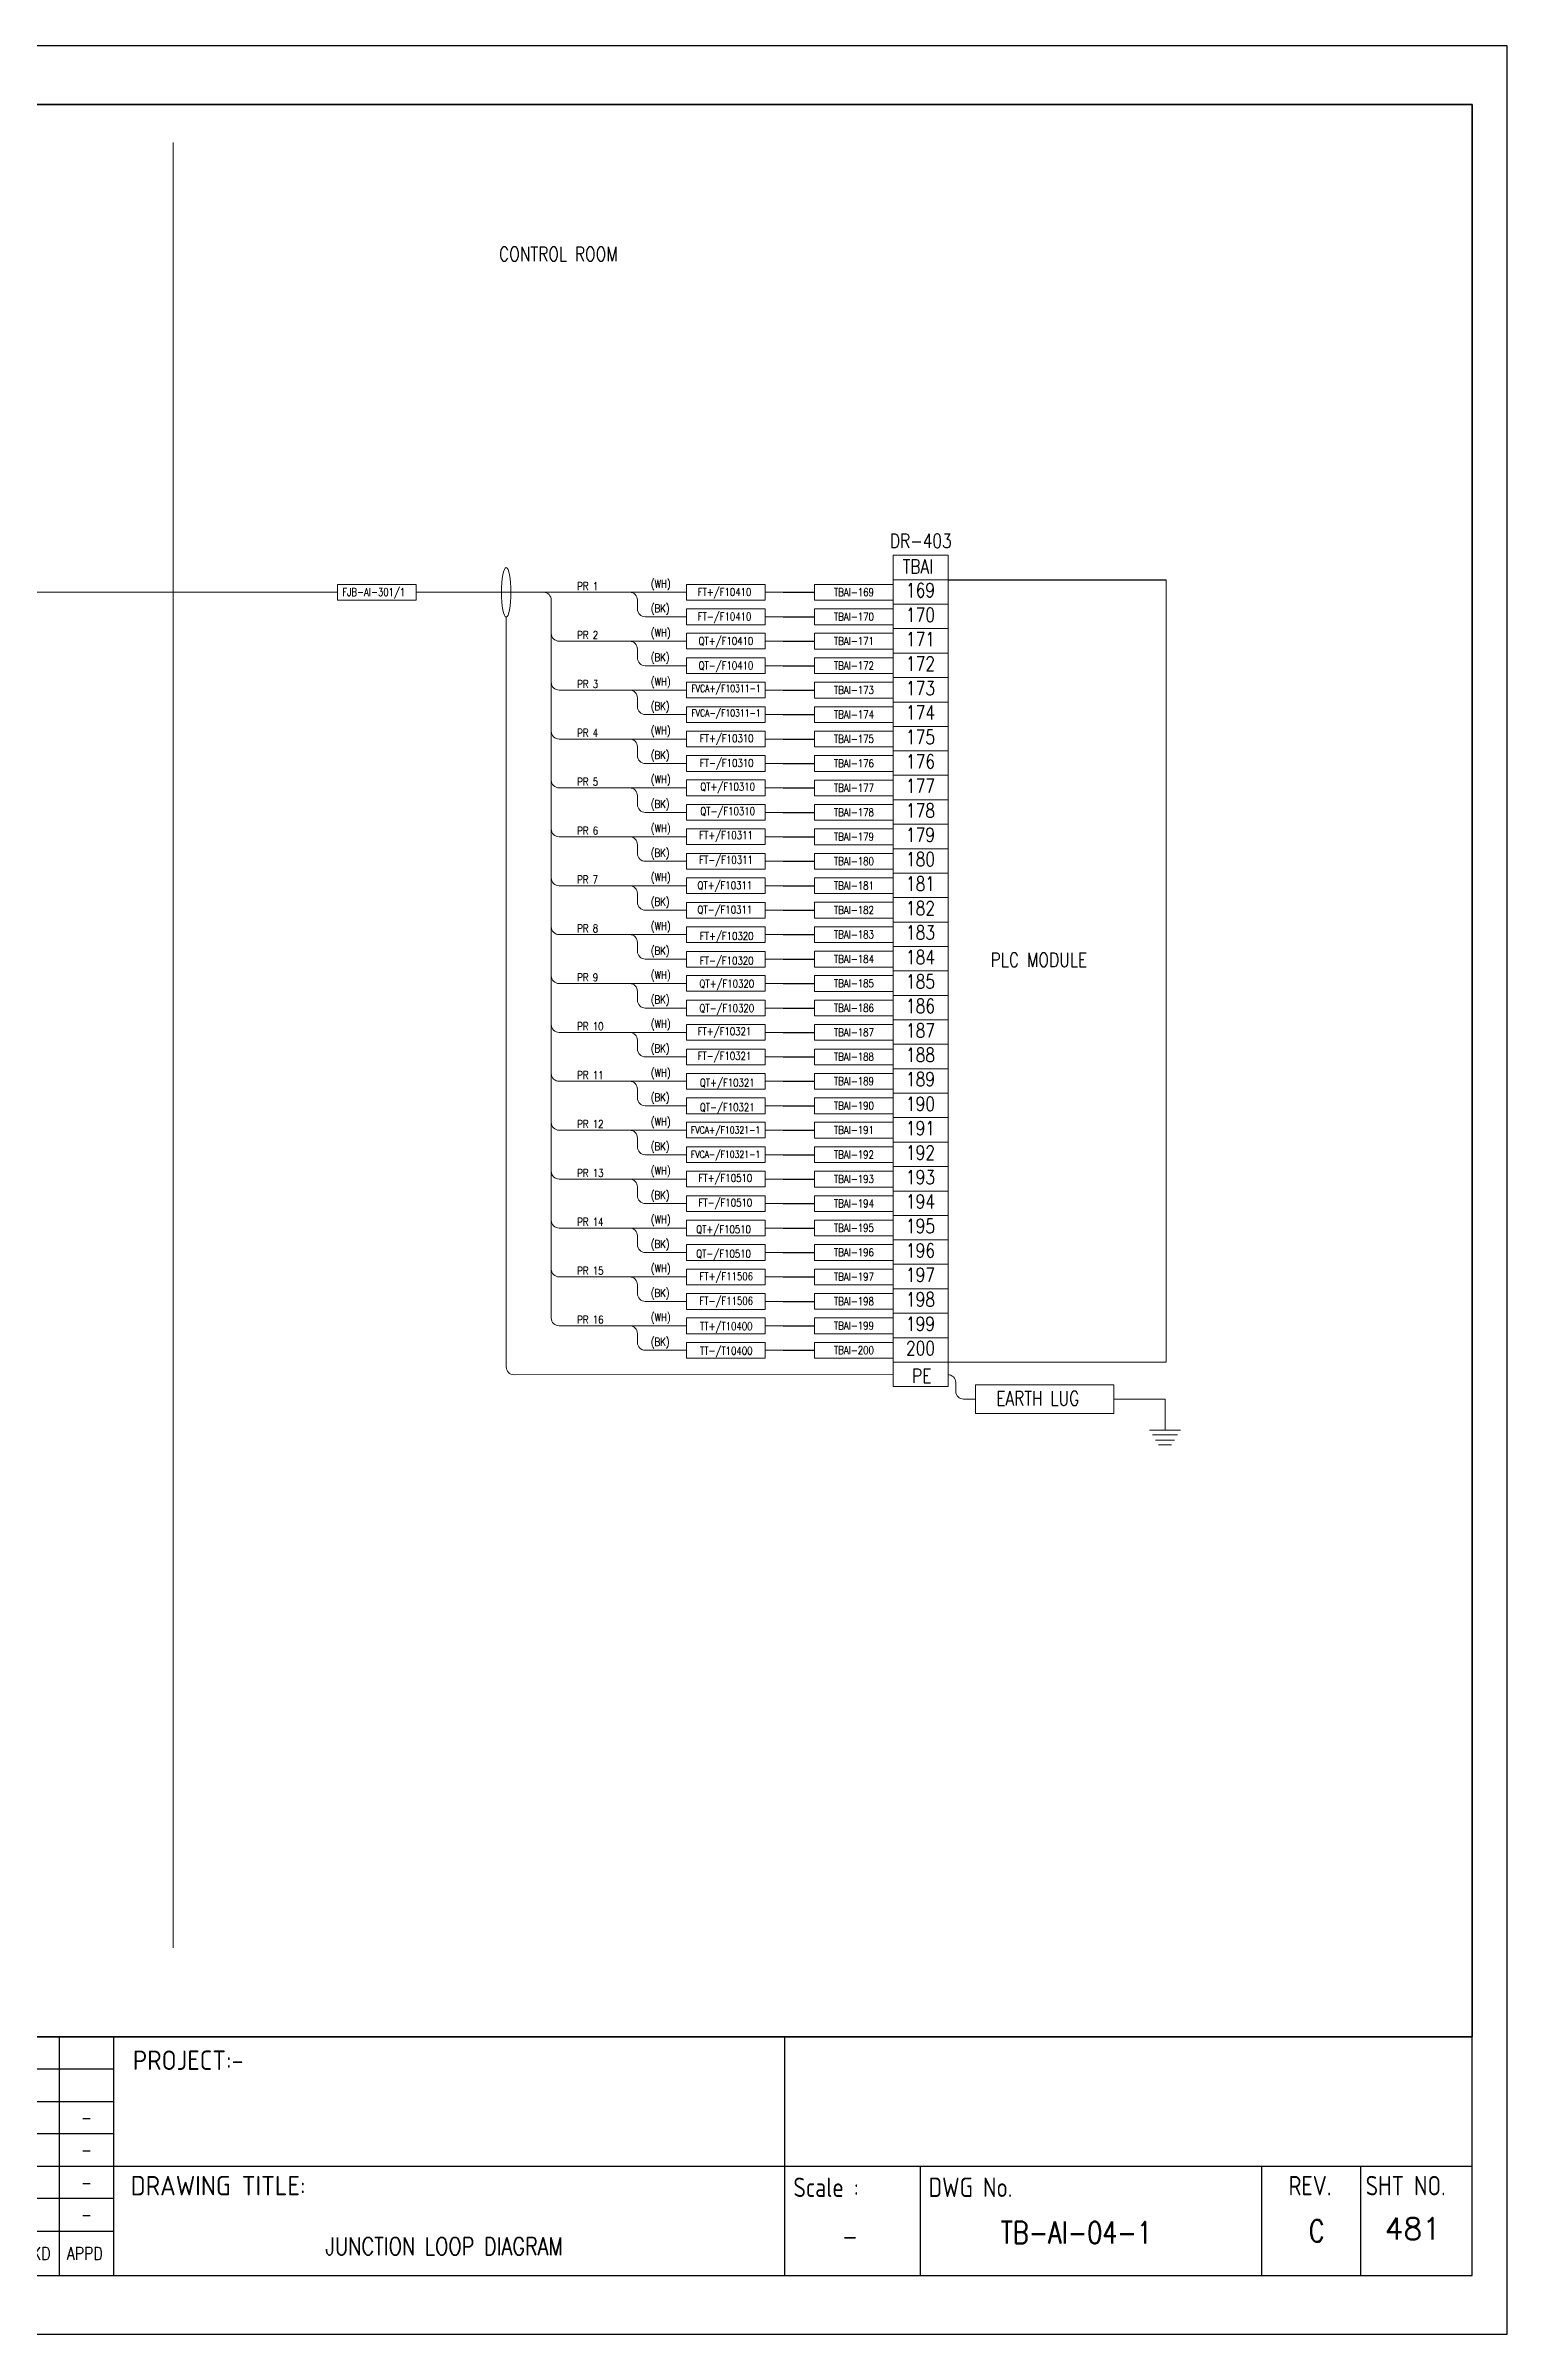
# Model space of a CAD drawing. Header units: millimetres. Extents: x -14942 to 24072, y -50285 to 2207.
# Drawn here: x 745.6 to 932.4, y -7411.4 to -7118.9 of the extents above; entities that cross this region are included whole.
import ezdxf
from ezdxf.enums import TextEntityAlignment as Align

# ---------------------------------------------------------------- set-up
doc = ezdxf.new("R2010")
doc.units = ezdxf.units.MM
doc.header["$MEASUREMENT"] = 0
doc.layers.get('0').update_dxf_attribs({"linetype": 'CONTINUOUS'})
for name, color, linetype in [('BEAM', 3, 'CONTINUOUS'), ('INSTRUMENT', 1, 'CONTINUOUS'), ('TEXT', 2, 'CONTINUOUS')]:
    doc.layers.add(name, color=color, linetype=linetype)
doc.styles.add('52049_PAPER A4$0$ISO Proportional', font='isocp.shx')
doc.styles.add('52049_PAPER A4$0$ROMANS', font='isocp.shx')
doc.styles.add('52049_PAPER A4$0$Romans-title', font='romans.shx')
doc.styles.add('ROMANS', font='romans')

# ---------------------------------------------------------------- blocks, each defined once
blk = doc.blocks.new('FJB')
at = {"color": 3}
for p, q in [((-415.5, 38.01), (-4.5, 38.01)), ((-185.05, 7.5), (-185.05, 38.01)), ((-178.16, 38.01), (-178.16, 7.5)), ((-92.38, 38.01), (-92.38, 7.5)), ((-178.16, 21.46), (-4.5, 21.46)), ((-75.06, 21.46), (-75.06, 7.5)), ((-31.4, 21.46), (-31.4, 7.5)), ((-18.75, 21.46), (-18.75, 7.5)), ((-265.75, 13.19), (-178.16, 13.19))]:
    blk.add_line(p, q, dxfattribs=at)
at = {"color": 7}
for p, q in [((-4.5, 38.01), (-96.38, 38.01)), ((-92.38, 38.01), (-92.38, 19.85))]:
    blk.add_line(p, q, dxfattribs=at)
at = {"color": 1}
for p, q in [((-178.16, 33.87), (-265.75, 33.87)), ((-265.75, 29.74), (-178.16, 29.74)), ((-178.16, 25.6), (-265.75, 25.6)), ((-265.75, 21.46), (-178.16, 21.46)), ((-178.16, 17.33), (-265.75, 17.33))]:
    blk.add_line(p, q, dxfattribs=at)
at = {"color": 7}
blk.add_lwpolyline([(0, 0), (0, 292.5), (-423, 292.5), (-423, 0)], close=True, dxfattribs=at)
blk.add_lwpolyline([(-415.5, 285), (-4.5, 285), (-4.5, 38.01), (-415.5, 38.01)], close=True)
at = {"color": 3}
blk.add_lwpolyline([(-4.5, 7.5), (-4.5, 285), (-415.5, 285), (-415.5, 7.5)], close=True, dxfattribs=at)
at = {"color": 2, "style": '52049_PAPER A4$0$ISO Proportional'}
for s, height, p in [('PROJECT:-', 2.482, (-168.61, 35.02)), ('DRAWING TITLE:', 2.4821, (-164.78, 18.99))]:
    blk.add_text(s, height=height, dxfattribs=at).set_placement(p, align=Align.MIDDLE_CENTER)
at = {"color": 2}
for s, height, style, width, p in [('-', 1.5, '52049_PAPER A4$0$Romans-title', 0.8, (-181.6, 27.67)), ('-', 1.5, '52049_PAPER A4$0$Romans-title', 0.8, (-181.6, 23.53)), ('-', 1.5, '52049_PAPER A4$0$Romans-title', 0.8, (-181.6, 19.39)), ('Scale :', 2.482, '52049_PAPER A4$0$ROMANS', 0.9, (-87.06, 18.78)), ('DWG No.', 2.482, '52049_PAPER A4$0$ROMANS', 0.9, (-68.61, 18.78)), ('REV.', 2.482, '52049_PAPER A4$0$ROMANS', 0.9, (-25.21, 18.99)), ('SHT NO.', 2.482, '52049_PAPER A4$0$ROMANS', 0.9, (-12.98, 18.99)), ('-', 1.5, '52049_PAPER A4$0$Romans-title', 0.8, (-181.6, 15.26)), ('-', 2.25, '52049_PAPER A4$0$Romans-title', 0.8, (-84, 12.48)), ('C', 2.8, '52049_PAPER A4$0$Romans-title', 0.8, (-24.36, 13.21))]:
    blk.add_text(s, height=height, dxfattribs=dict(at, style=style, width=width)).set_placement(p, align=Align.MIDDLE_CENTER)
at = {"color": 2, "style": '52049_PAPER A4$0$Romans-title', "width": 0.8}
for s, p in [('CHKD', (-191.03, 9.49)), ('APPD', (-184.14, 9.49))]:
    blk.add_text(s, height=1.655, dxfattribs=at).set_placement(p)
at = {"layer": 'TEXT', "style": 'ROMANS', "width": 0.8}
blk.add_text('JUNCTION LOOP DIAGRAM ', height=2.25, dxfattribs=at).set_placement((-135.27, 11.24), align=Align.MIDDLE_CENTER)

msp = doc.modelspace()

# ---------------------------------------------------------------- linework, layer by layer
at = {"layer": 'BEAM', "color": 7, "lineweight": 13, "ltscale": 0.3}
msp.add_line((761.85, -7362.02), (761.85, -7131.27), dxfattribs=at)
at = {"layer": 'INSTRUMENT', "color": 7, "lineweight": 13}
for p, q in [((853.91, -7184.03), (860.93, -7184.03)), ((853.91, -7187.15), (853.91, -7184.03)), ((860.93, -7187.15), (860.93, -7184.03)), ((706.33, -7188.74), (782.89, -7188.74)), ((827.5, -7188.76), (792.92, -7188.76)), ((827.5, -7188.76), (814.88, -7188.76)), ((839.86, -7188.76), (837.53, -7188.76)), ((853.91, -7187.15), (860.93, -7187.15)), ((853.91, -7187.15), (853.91, -7287.15)), ((860.93, -7187.15), (853.91, -7187.15)), ((860.93, -7187.15), (860.93, -7287.15)), ((804.44, -7191.92), (804.44, -7287.76)), ((810.21, -7189.76), (810.21, -7231.51)), ((821.22, -7190.89), (821.22, -7189.76)), ((827.5, -7191.89), (822.22, -7191.89)), ((839.86, -7191.89), (837.53, -7191.89)), ((860.93, -7190.28), (853.91, -7190.28)), ((827.5, -7195.01), (811.21, -7195.01)), ((839.86, -7195.01), (837.53, -7195.01)), ((853.91, -7193.4), (860.93, -7193.4)), ((860.93, -7193.4), (853.91, -7193.4)), ((821.22, -7197.14), (821.22, -7196.01)), ((827.5, -7198.14), (822.22, -7198.14)), ((839.86, -7198.14), (837.53, -7198.14)), ((860.93, -7196.53), (853.91, -7196.53)), ((827.5, -7201.26), (811.21, -7201.26)), ((839.86, -7201.26), (837.53, -7201.26)), ((853.91, -7199.65), (860.93, -7199.65)), ((860.93, -7199.65), (853.91, -7199.65)), ((821.22, -7203.39), (821.22, -7202.26)), ((860.93, -7202.78), (853.91, -7202.78)), ((827.5, -7204.39), (822.22, -7204.39)), ((839.86, -7204.39), (837.53, -7204.39)), ((860.93, -7205.9), (853.91, -7205.9)), ((853.91, -7205.9), (860.93, -7205.9)), ((827.5, -7207.51), (811.21, -7207.51)), ((821.22, -7209.64), (821.22, -7208.51)), ((839.86, -7207.51), (837.53, -7207.51)), ((860.93, -7209.03), (853.91, -7209.03)), ((827.5, -7210.64), (822.22, -7210.64)), ((839.86, -7210.64), (837.53, -7210.64)), ((853.91, -7212.15), (860.93, -7212.15)), ((860.93, -7212.15), (853.91, -7212.15)), ((827.5, -7213.76), (811.21, -7213.76)), ((821.22, -7215.89), (821.22, -7214.76)), ((839.86, -7213.76), (837.53, -7213.76)), ((860.93, -7215.28), (853.91, -7215.28)), ((827.5, -7216.89), (822.22, -7216.89)), ((839.86, -7216.89), (837.53, -7216.89)), ((860.93, -7218.4), (853.91, -7218.4)), ((853.91, -7218.4), (860.93, -7218.4)), ((827.5, -7220.01), (811.21, -7220.01)), ((821.22, -7222.14), (821.22, -7221.01)), ((839.86, -7220.01), (837.53, -7220.01)), ((860.93, -7221.53), (853.91, -7221.53)), ((827.5, -7223.14), (822.22, -7223.14)), ((839.86, -7223.14), (837.53, -7223.14)), ((860.93, -7224.65), (853.91, -7224.65)), ((853.91, -7224.65), (860.93, -7224.65)), ((827.5, -7226.26), (811.21, -7226.26)), ((821.22, -7228.39), (821.22, -7227.26)), ((839.86, -7226.26), (837.53, -7226.26)), ((827.5, -7229.39), (822.22, -7229.39)), ((839.86, -7229.39), (837.53, -7229.39)), ((860.93, -7227.78), (853.91, -7227.78)), ((810.21, -7231.51), (810.21, -7281.51)), ((827.5, -7232.51), (811.21, -7232.51)), ((821.22, -7234.64), (821.22, -7233.51)), ((839.86, -7232.51), (837.53, -7232.51)), ((853.91, -7230.9), (860.93, -7230.9)), ((860.93, -7230.9), (853.91, -7230.9)), ((827.5, -7235.64), (822.22, -7235.64)), ((839.86, -7235.64), (837.53, -7235.64)), ((853.91, -7234.03), (860.93, -7234.03)), ((860.93, -7234.03), (853.91, -7234.03)), ((827.5, -7238.76), (811.21, -7238.76)), ((839.86, -7238.76), (837.53, -7238.76)), ((853.91, -7237.15), (860.93, -7237.15)), ((860.93, -7237.15), (853.91, -7237.15)), ((821.22, -7240.89), (821.22, -7239.76)), ((827.5, -7241.89), (822.22, -7241.89)), ((839.86, -7241.89), (837.53, -7241.89)), ((860.93, -7240.28), (853.91, -7240.28)), ((827.5, -7245.01), (811.21, -7245.01)), ((839.86, -7245.01), (837.53, -7245.01)), ((853.91, -7243.4), (860.93, -7243.4)), ((860.93, -7243.4), (853.91, -7243.4)), ((821.22, -7247.14), (821.22, -7246.01)), ((827.5, -7248.14), (822.22, -7248.14)), ((839.86, -7248.14), (837.53, -7248.14)), ((860.93, -7246.53), (853.91, -7246.53)), ((853.91, -7249.65), (860.93, -7249.65)), ((860.93, -7249.65), (853.91, -7249.65)), ((827.5, -7251.26), (811.21, -7251.26)), ((821.22, -7253.39), (821.22, -7252.26)), ((839.86, -7251.26), (837.53, -7251.26)), ((860.93, -7252.78), (853.91, -7252.78)), ((827.5, -7254.39), (822.22, -7254.39)), ((839.86, -7254.39), (837.53, -7254.39)), ((860.93, -7255.9), (853.91, -7255.9)), ((853.91, -7255.9), (860.93, -7255.9)), ((827.5, -7257.51), (811.21, -7257.51)), ((821.22, -7259.64), (821.22, -7258.51)), ((839.86, -7257.51), (837.53, -7257.51)), ((860.93, -7259.03), (853.91, -7259.03)), ((827.5, -7260.64), (822.22, -7260.64)), ((839.86, -7260.64), (837.53, -7260.64)), ((853.91, -7262.15), (860.93, -7262.15)), ((860.93, -7262.15), (853.91, -7262.15)), ((827.5, -7263.76), (811.21, -7263.76)), ((821.22, -7265.89), (821.22, -7264.76)), ((839.86, -7263.76), (837.53, -7263.76)), ((860.93, -7265.28), (853.91, -7265.28)), ((827.5, -7266.89), (822.22, -7266.89)), ((839.86, -7266.89), (837.53, -7266.89)), ((860.93, -7268.4), (853.91, -7268.4)), ((853.91, -7268.4), (860.93, -7268.4)), ((827.5, -7270.01), (811.21, -7270.01)), ((821.22, -7272.14), (821.22, -7271.01)), ((839.86, -7270.01), (837.53, -7270.01)), ((860.93, -7271.53), (853.91, -7271.53)), ((827.5, -7273.14), (822.22, -7273.14)), ((839.86, -7273.14), (837.53, -7273.14)), ((827.5, -7276.26), (811.21, -7276.26)), ((821.22, -7278.39), (821.22, -7277.26)), ((839.86, -7276.26), (837.53, -7276.26)), ((860.93, -7274.65), (853.91, -7274.65)), ((853.91, -7274.65), (860.93, -7274.65)), ((827.5, -7279.39), (822.22, -7279.39)), ((839.86, -7279.39), (837.53, -7279.39)), ((860.93, -7277.78), (853.91, -7277.78)), ((827.5, -7282.51), (811.21, -7282.51)), ((839.86, -7282.51), (837.53, -7282.51)), ((853.91, -7280.9), (860.93, -7280.9)), ((860.93, -7280.9), (853.91, -7280.9)), ((821.22, -7284.64), (821.22, -7283.51)), ((827.5, -7285.64), (822.22, -7285.64)), ((839.86, -7285.64), (837.53, -7285.64)), ((853.91, -7284.03), (860.93, -7284.03)), ((860.93, -7284.03), (853.91, -7284.03)), ((853.91, -7288.72), (805.44, -7288.76)), ((853.91, -7287.15), (853.91, -7290.28)), ((853.91, -7287.15), (860.93, -7287.15)), ((860.93, -7287.15), (853.91, -7287.15)), ((853.91, -7287.15), (860.93, -7287.15)), ((860.93, -7287.15), (853.91, -7287.15)), ((860.93, -7287.15), (860.93, -7290.28)), ((860.93, -7290.28), (853.91, -7290.28)), ((861.91, -7290.88), (861.91, -7289.76)), ((862.91, -7291.88), (864.45, -7291.88)), ((864.45, -7290.06), (882.12, -7290.06)), ((864.45, -7293.7), (864.45, -7290.06)), ((882.12, -7290.06), (882.12, -7293.7)), ((882.12, -7291.88), (888.66, -7291.88)), ((888.66, -7291.88), (888.66, -7295.84)), ((882.12, -7293.7), (864.45, -7293.7)), ((886.68, -7295.84), (886.68, -7295.84)), ((886.68, -7295.84), (888.66, -7295.84)), ((887.06, -7296.45), (888.66, -7296.45)), ((887.46, -7297.12), (888.66, -7297.12)), ((887.84, -7297.72), (888.66, -7297.72)), ((888.66, -7295.84), (890.63, -7295.84)), ((888.66, -7295.84), (888.66, -7295.84)), ((888.66, -7296.45), (890.26, -7296.45)), ((888.66, -7297.12), (889.85, -7297.12)), ((888.66, -7297.72), (889.47, -7297.72))]:
    msp.add_line(p, q, dxfattribs=at)
at = {"layer": 'INSTRUMENT', "color": 7}
for p, q in [((839.86, -7188.76), (843.87, -7188.76)), ((860.93, -7187.15), (888.79, -7187.15)), ((839.86, -7191.89), (843.87, -7191.89)), ((839.86, -7195.01), (843.87, -7195.01)), ((839.86, -7198.14), (843.87, -7198.14)), ((839.86, -7201.26), (843.87, -7201.26)), ((839.86, -7204.39), (843.87, -7204.39)), ((839.86, -7207.51), (843.87, -7207.51)), ((839.86, -7210.64), (843.87, -7210.64)), ((839.86, -7213.76), (843.87, -7213.76)), ((839.86, -7216.89), (843.87, -7216.89)), ((839.86, -7220.01), (843.87, -7220.01)), ((839.86, -7223.14), (843.87, -7223.14)), ((839.86, -7226.26), (843.87, -7226.26)), ((839.86, -7229.39), (843.87, -7229.39)), ((839.86, -7232.51), (843.87, -7232.51)), ((839.86, -7235.64), (843.87, -7235.64)), ((839.86, -7238.76), (843.87, -7238.76)), ((839.86, -7241.89), (843.87, -7241.89)), ((839.86, -7245.01), (843.87, -7245.01)), ((839.86, -7248.14), (843.87, -7248.14)), ((839.86, -7251.26), (843.87, -7251.26)), ((839.86, -7254.39), (843.87, -7254.39)), ((839.86, -7257.51), (843.87, -7257.51)), ((839.86, -7260.64), (843.87, -7260.64)), ((839.86, -7263.76), (843.87, -7263.76)), ((839.86, -7266.89), (843.87, -7266.89)), ((839.86, -7270.01), (843.87, -7270.01)), ((839.86, -7273.14), (843.87, -7273.14)), ((839.86, -7276.26), (843.87, -7276.26)), ((839.86, -7279.39), (843.87, -7279.39)), ((839.86, -7282.51), (843.87, -7282.51)), ((839.86, -7285.64), (843.87, -7285.64))]:
    msp.add_line(p, q, dxfattribs=at)
at = {"layer": 'INSTRUMENT', "color": 7, "lineweight": 13}
for points in [[(516.9, -7126.4), (927.9, -7126.4), (927.9, -7373.39), (516.9, -7373.39)], [(782.89, -7187.75), (792.92, -7187.75), (792.92, -7189.77), (782.89, -7189.77)], [(827.5, -7187.74), (837.53, -7187.74), (837.53, -7189.75), (827.5, -7189.75)], [(843.87, -7187.75), (853.91, -7187.75), (853.91, -7189.77), (843.87, -7189.77)], [(827.5, -7190.88), (837.53, -7190.88), (837.53, -7192.9), (827.5, -7192.9)], [(843.87, -7190.88), (853.91, -7190.88), (853.91, -7192.9), (843.87, -7192.9)], [(827.5, -7193.99), (837.53, -7193.99), (837.53, -7196), (827.5, -7196)], [(843.87, -7194), (853.91, -7194), (853.91, -7196.02), (843.87, -7196.02)], [(827.5, -7197.13), (837.53, -7197.13), (837.53, -7199.15), (827.5, -7199.15)], [(843.87, -7197.13), (853.91, -7197.13), (853.91, -7199.15), (843.87, -7199.15)], [(827.5, -7200.24), (837.53, -7200.24), (837.53, -7202.25), (827.5, -7202.25)], [(843.87, -7200.25), (853.91, -7200.25), (853.91, -7202.27), (843.87, -7202.27)], [(827.5, -7203.38), (837.53, -7203.38), (837.53, -7205.4), (827.5, -7205.4)], [(843.87, -7203.38), (853.91, -7203.38), (853.91, -7205.4), (843.87, -7205.4)], [(827.5, -7206.49), (837.53, -7206.49), (837.53, -7208.5), (827.5, -7208.5)], [(843.87, -7206.5), (853.91, -7206.5), (853.91, -7208.52), (843.87, -7208.52)], [(827.5, -7209.63), (837.53, -7209.63), (837.53, -7211.65), (827.5, -7211.65)], [(843.87, -7209.63), (853.91, -7209.63), (853.91, -7211.65), (843.87, -7211.65)], [(827.5, -7212.74), (837.53, -7212.74), (837.53, -7214.75), (827.5, -7214.75)], [(843.87, -7212.75), (853.91, -7212.75), (853.91, -7214.77), (843.87, -7214.77)], [(827.5, -7215.88), (837.53, -7215.88), (837.53, -7217.9), (827.5, -7217.9)], [(843.87, -7215.88), (853.91, -7215.88), (853.91, -7217.9), (843.87, -7217.9)], [(827.5, -7218.99), (837.53, -7218.99), (837.53, -7221), (827.5, -7221)], [(843.87, -7219), (853.91, -7219), (853.91, -7221.02), (843.87, -7221.02)], [(827.5, -7222.13), (837.53, -7222.13), (837.53, -7224.15), (827.5, -7224.15)], [(843.87, -7222.13), (853.91, -7222.13), (853.91, -7224.15), (843.87, -7224.15)], [(827.5, -7225.25), (837.53, -7225.25), (837.53, -7227.27), (827.5, -7227.27)], [(843.87, -7225.25), (853.91, -7225.25), (853.91, -7227.27), (843.87, -7227.27)], [(827.5, -7228.4), (837.53, -7228.4), (837.53, -7230.41), (827.5, -7230.41)], [(843.87, -7228.38), (853.91, -7228.38), (853.91, -7230.4), (843.87, -7230.4)], [(827.5, -7231.5), (837.53, -7231.5), (837.53, -7233.52), (827.5, -7233.52)], [(843.87, -7231.5), (853.91, -7231.5), (853.91, -7233.52), (843.87, -7233.52)], [(827.5, -7234.65), (837.53, -7234.65), (837.53, -7236.66), (827.5, -7236.66)], [(843.87, -7234.63), (853.91, -7234.63), (853.91, -7236.65), (843.87, -7236.65)], [(827.5, -7237.74), (837.53, -7237.74), (837.53, -7239.75), (827.5, -7239.75)], [(843.87, -7237.75), (853.91, -7237.75), (853.91, -7239.77), (843.87, -7239.77)], [(827.5, -7240.88), (837.53, -7240.88), (837.53, -7242.9), (827.5, -7242.9)], [(843.87, -7240.88), (853.91, -7240.88), (853.91, -7242.9), (843.87, -7242.9)], [(827.5, -7243.99), (837.53, -7243.99), (837.53, -7246), (827.5, -7246)], [(843.87, -7244), (853.91, -7244), (853.91, -7246.02), (843.87, -7246.02)], [(827.5, -7247.13), (837.53, -7247.13), (837.53, -7249.15), (827.5, -7249.15)], [(843.87, -7247.13), (853.91, -7247.13), (853.91, -7249.15), (843.87, -7249.15)], [(827.5, -7250.24), (837.53, -7250.24), (837.53, -7252.25), (827.5, -7252.25)], [(843.87, -7250.25), (853.91, -7250.25), (853.91, -7252.27), (843.87, -7252.27)], [(827.5, -7253.38), (837.53, -7253.38), (837.53, -7255.4), (827.5, -7255.4)], [(843.87, -7253.38), (853.91, -7253.38), (853.91, -7255.4), (843.87, -7255.4)], [(827.5, -7256.49), (837.53, -7256.49), (837.53, -7258.5), (827.5, -7258.5)], [(843.87, -7256.5), (853.91, -7256.5), (853.91, -7258.52), (843.87, -7258.52)], [(827.5, -7259.63), (837.53, -7259.63), (837.53, -7261.65), (827.5, -7261.65)], [(843.87, -7259.63), (853.91, -7259.63), (853.91, -7261.65), (843.87, -7261.65)], [(827.5, -7262.74), (837.53, -7262.74), (837.53, -7264.75), (827.5, -7264.75)], [(843.87, -7262.75), (853.91, -7262.75), (853.91, -7264.77), (843.87, -7264.77)], [(827.5, -7265.88), (837.53, -7265.88), (837.53, -7267.9), (827.5, -7267.9)], [(843.87, -7265.88), (853.91, -7265.88), (853.91, -7267.9), (843.87, -7267.9)], [(827.5, -7268.99), (837.53, -7268.99), (837.53, -7271), (827.5, -7271)], [(843.87, -7269), (853.91, -7269), (853.91, -7271.02), (843.87, -7271.02)], [(827.5, -7272.13), (837.53, -7272.13), (837.53, -7274.15), (827.5, -7274.15)], [(843.87, -7272.13), (853.91, -7272.13), (853.91, -7274.15), (843.87, -7274.15)], [(827.5, -7275.25), (837.53, -7275.25), (837.53, -7277.27), (827.5, -7277.27)], [(843.87, -7275.25), (853.91, -7275.25), (853.91, -7277.27), (843.87, -7277.27)], [(827.5, -7278.4), (837.53, -7278.4), (837.53, -7280.41), (827.5, -7280.41)], [(843.87, -7278.38), (853.91, -7278.38), (853.91, -7280.4), (843.87, -7280.4)], [(827.5, -7281.5), (837.53, -7281.5), (837.53, -7283.52), (827.5, -7283.52)], [(843.87, -7281.5), (853.91, -7281.5), (853.91, -7283.52), (843.87, -7283.52)], [(827.5, -7284.65), (837.53, -7284.65), (837.53, -7286.66), (827.5, -7286.66)], [(843.87, -7284.63), (853.91, -7284.63), (853.91, -7286.65), (843.87, -7286.65)]]:
    msp.add_lwpolyline(points, close=True, dxfattribs=at)
msp.add_lwpolyline([(888.79, -7187.15), (888.79, -7287.15), (860.93, -7287.15), (860.93, -7184.03)], dxfattribs=at)
for centre, start, end in [((809.21, -7189.76), 0, 90), ((820.22, -7189.76), 0, 90), ((822.22, -7190.89), 180, 270), ((811.21, -7194.01), 180, 270), ((820.22, -7196.01), 0, 90), ((822.22, -7197.14), 180, 270), ((811.21, -7200.26), 180, 270), ((820.22, -7202.26), 0, 90), ((822.22, -7203.39), 180, 270), ((811.21, -7206.51), 180, 270), ((820.22, -7208.51), 0, 90), ((822.22, -7209.64), 180, 270), ((811.21, -7212.76), 180, 270), ((820.22, -7214.76), 0, 90), ((822.22, -7215.89), 180, 270), ((811.21, -7219.01), 180, 270), ((820.22, -7221.01), 0, 90), ((822.22, -7222.14), 180, 270), ((811.21, -7225.26), 180, 270), ((820.22, -7227.26), 0, 90), ((822.22, -7228.39), 180, 270), ((811.21, -7231.51), 180, 270), ((820.22, -7233.51), 0, 90), ((822.22, -7234.64), 180, 270), ((811.21, -7237.76), 180, 270), ((820.22, -7239.76), 0, 90), ((822.22, -7240.89), 180, 270), ((811.21, -7244.01), 180, 270), ((820.22, -7246.01), 0, 90), ((822.22, -7247.14), 180, 270), ((811.21, -7250.26), 180, 270), ((820.22, -7252.26), 0, 90), ((822.22, -7253.39), 180, 270), ((811.21, -7256.51), 180, 270), ((820.22, -7258.51), 0, 90), ((822.22, -7259.64), 180, 270), ((811.21, -7262.76), 180, 270), ((820.22, -7264.76), 0, 90), ((822.22, -7265.89), 180, 270), ((811.21, -7269.01), 180, 270), ((820.22, -7271.01), 0, 90), ((822.22, -7272.14), 180, 270), ((811.21, -7275.26), 180, 270), ((820.22, -7277.26), 0, 90), ((822.22, -7278.39), 180, 270), ((811.21, -7281.51), 180, 270), ((820.22, -7283.51), 0, 90), ((822.22, -7284.64), 180, 270), ((805.44, -7287.76), 180, 270), ((860.91, -7289.76), 0, 90), ((862.91, -7290.88), 180, 270)]:
    msp.add_arc(centre, 1, start, end, dxfattribs=at)
at = {"layer": 'INSTRUMENT', "color": 7, "lineweight": 13, "extrusion": (0, 0, -1)}
msp.add_ellipse((804.44, -7188.76), major_axis=(0, -3.16), ratio=0.189417, dxfattribs=at)

# ---------------------------------------------------------------- block references
at = {"layer": 'INSTRUMENT', "color": 7, "lineweight": 13}
msp.add_blockref('FJB', (932.4, -7411.4), dxfattribs=at)

# ---------------------------------------------------------------- texts
at = {"layer": 'TEXT', "color": 7, "lineweight": 13, "style": 'ROMANS', "width": 0.8}
for s, height, p in [('CONTROL ROOM', 1.8, (803.53, -7146.42)), ('TBAI', 1.8, (855.11, -7186.37)), ('FJB-AI-301/1', 1, (783.49, -7189.23)), ('PR 1', 1, (813.52, -7188.47)), ('(WH)', 1, (822.93, -7188.17)), ('(BK)', 1, (822.93, -7191.31)), ('PR 2', 1, (813.52, -7194.72)), ('(WH)', 1, (822.93, -7194.42)), ('(BK)', 1, (822.93, -7197.56)), ('PR 3', 1, (813.52, -7200.97)), ('(WH)', 1, (822.93, -7200.67)), ('(BK)', 1, (822.93, -7203.81)), ('PR 4', 1, (813.52, -7207.22)), ('(WH)', 1, (822.93, -7206.92)), ('(BK)', 1, (822.93, -7210.06)), ('PR 5', 1, (813.52, -7213.47)), ('(WH)', 1, (822.93, -7213.17)), ('(BK)', 1, (822.93, -7216.31)), ('PR 6', 1, (813.52, -7219.72)), ('(WH)', 1, (822.93, -7219.42)), ('(BK)', 1, (822.93, -7222.56)), ('(WH)', 1, (822.93, -7225.67)), ('PR 7', 1, (813.52, -7225.97)), ('(BK)', 1, (822.93, -7228.81)), ('PR 8', 1, (813.52, -7232.22)), ('(WH)', 1, (822.93, -7231.92)), ('(BK)', 1, (822.93, -7235.06)), ('PLC MODULE', 1.8, (866.36, -7236.62)), ('PR 9', 1, (813.52, -7238.47)), ('(WH)', 1, (822.93, -7238.17)), ('(BK)', 1, (822.93, -7241.31)), ('PR 10', 1, (813.52, -7244.72)), ('(WH)', 1, (822.93, -7244.42)), ('(BK)', 1, (822.93, -7247.56)), ('PR 11', 1, (813.52, -7250.97)), ('(WH)', 1, (822.93, -7250.67)), ('(BK)', 1, (822.93, -7253.81)), ('PR 12', 1, (813.52, -7257.22)), ('(WH)', 1, (822.93, -7256.92)), ('(BK)', 1, (822.93, -7260.06)), ('PR 13', 1, (813.52, -7263.47)), ('(WH)', 1, (822.93, -7263.17)), ('(BK)', 1, (822.93, -7266.31)), ('(WH)', 1, (822.93, -7269.42)), ('PR 14', 1, (813.52, -7269.72)), ('(BK)', 1, (822.93, -7272.56)), ('PR 15', 1, (813.52, -7275.97)), ('(WH)', 1, (822.93, -7275.67)), ('(BK)', 1, (822.93, -7278.81)), ('PR 16', 1, (813.52, -7282.22)), ('(WH)', 1, (822.93, -7281.92)), ('(BK)', 1, (822.93, -7285.06)), ('PE', 1.8, (856.32, -7289.8)), ('EARTH LUG', 1.8, (867.08, -7292.68)), ('TB-AI-04-1', 2.8, (867.68, -7399.81))]:
    msp.add_text(s, height=height, dxfattribs=at).set_placement(p)
for s, height, p in [('DR-403', 1.8, (857.44, -7182.19)), ('FT+/F10410', 1, (832.35, -7188.71)), ('TBAI-169', 1, (848.89, -7188.74)), ('169', 1.8, (857.4, -7188.5)), ('FT-/F10410', 1, (832.35, -7191.85)), ('TBAI-170', 1, (848.89, -7191.87)), ('170', 1.8, (857.4, -7191.63)), ('QT+/F10410', 1, (832.53, -7194.98)), ('TBAI-171', 1, (848.89, -7194.99)), ('171', 1.8, (857.4, -7194.75)), ('QT-/F10410', 1, (832.53, -7198.11)), ('TBAI-172', 1, (848.89, -7198.12)), ('172', 1.8, (857.4, -7197.88)), ('FVCA+/F10311-1', 0.9, (832.54, -7201.05)), ('TBAI-173', 1, (848.89, -7201.24)), ('173', 1.8, (857.4, -7201)), ('FVCA-/F10311-1', 0.9, (832.54, -7204.19)), ('TBAI-174', 1, (848.89, -7204.37)), ('174', 1.8, (857.4, -7204.13)), ('FT+/F10310', 1, (832.63, -7207.43)), ('TBAI-175', 1, (848.89, -7207.49)), ('175', 1.8, (857.4, -7207.25)), ('FT-/F10310', 1, (832.63, -7210.57)), ('TBAI-176', 1, (848.89, -7210.62)), ('176', 1.8, (857.4, -7210.38)), ('QT+/F10310', 1, (832.75, -7213.6)), ('177', 1.8, (857.4, -7213.5)), ('TBAI-177', 1, (848.89, -7213.74)), ('178', 1.8, (857.4, -7216.63)), ('QT-/F10310', 1, (832.75, -7216.73)), ('TBAI-178', 1, (848.89, -7216.87)), ('179', 1.8, (857.4, -7219.75)), ('FT+/F10311', 1, (832.54, -7219.8)), ('TBAI-179', 1, (848.89, -7219.99)), ('FT-/F10311', 1, (832.54, -7222.95)), ('TBAI-180', 1, (848.89, -7223.12)), ('180', 1.8, (857.4, -7222.88)), ('QT+/F10311', 1, (832.39, -7226.2)), ('TBAI-181', 1, (848.89, -7226.24)), ('181', 1.8, (857.4, -7226)), ('QT-/F10311', 1, (832.39, -7229.33)), ('TBAI-182', 1, (848.89, -7229.37)), ('182', 1.8, (857.4, -7229.13)), ('FT+/F10320', 1, (832.63, -7232.69)), ('TBAI-183', 1, (848.89, -7232.49)), ('183', 1.8, (857.4, -7232.25)), ('FT-/F10320', 1, (832.63, -7235.83)), ('TBAI-184', 1, (848.89, -7235.62)), ('184', 1.8, (857.4, -7235.38)), ('QT+/F10320', 1, (832.64, -7238.78)), ('TBAI-185', 1, (848.89, -7238.74)), ('185', 1.8, (857.4, -7238.5)), ('QT-/F10320', 1, (832.64, -7241.91)), ('TBAI-186', 1, (848.89, -7241.87)), ('186', 1.8, (857.4, -7241.63)), ('FT+/F10321', 1, (832.34, -7244.87)), ('TBAI-187', 1, (848.89, -7244.99)), ('187', 1.8, (857.4, -7244.75)), ('FT-/F10321', 1, (832.34, -7248.01)), ('TBAI-188', 1, (848.89, -7248.12)), ('188', 1.8, (857.4, -7247.88)), ('QT+/F10321', 1, (832.7, -7251.44)), ('TBAI-189', 1, (848.89, -7251.24)), ('189', 1.8, (857.4, -7251)), ('QT-/F10321', 1, (832.7, -7254.57)), ('TBAI-190', 1, (848.89, -7254.37)), ('190', 1.8, (857.4, -7254.13)), ('FVCA+/F10321-1', 0.9, (832.48, -7257.47)), ('191', 1.8, (857.4, -7257.25)), ('TBAI-191', 1, (848.89, -7257.49)), ('192', 1.8, (857.4, -7260.38)), ('FVCA-/F10321-1', 0.9, (832.48, -7260.61)), ('TBAI-192', 1, (848.89, -7260.62)), ('193', 1.8, (857.4, -7263.5)), ('FT+/F10510', 1, (832.46, -7263.61)), ('TBAI-193', 1, (848.89, -7263.74)), ('FT-/F10510', 1, (832.46, -7266.76)), ('TBAI-194', 1, (848.89, -7266.87)), ('194', 1.8, (857.4, -7266.63)), ('QT+/F10510', 1, (832.23, -7270.17)), ('TBAI-195', 1, (848.89, -7269.99)), ('195', 1.8, (857.4, -7269.75)), ('QT-/F10510', 1, (832.23, -7273.3)), ('TBAI-196', 1, (848.89, -7273.12)), ('196', 1.8, (857.4, -7272.88)), ('FT+/F11506', 1, (832.57, -7276.18)), ('TBAI-197', 1, (848.89, -7276.24)), ('197', 1.8, (857.4, -7276)), ('FT-/F11506', 1, (832.57, -7279.32)), ('TBAI-198', 1, (848.89, -7279.37)), ('198', 1.8, (857.4, -7279.13)), ('TT+/T10400', 1, (832.57, -7282.56)), ('TBAI-199', 1, (848.89, -7282.49)), ('199', 1.8, (857.4, -7282.25)), ('TT-/T10400', 1, (832.57, -7285.7)), ('TBAI-200', 1, (848.89, -7285.62)), ('200', 1.8, (857.4, -7285.38))]:
    msp.add_text(s, height=height, dxfattribs=at).set_placement(p, align=Align.MIDDLE_CENTER)
at = {"layer": 'TEXT', "color": 7, "lineweight": 13, "style": 'ROMANS'}
msp.add_text('481', height=2.8, dxfattribs=at).set_placement((920.34, -7397.91), align=Align.MIDDLE)

doc.saveas('drawing.dxf')
